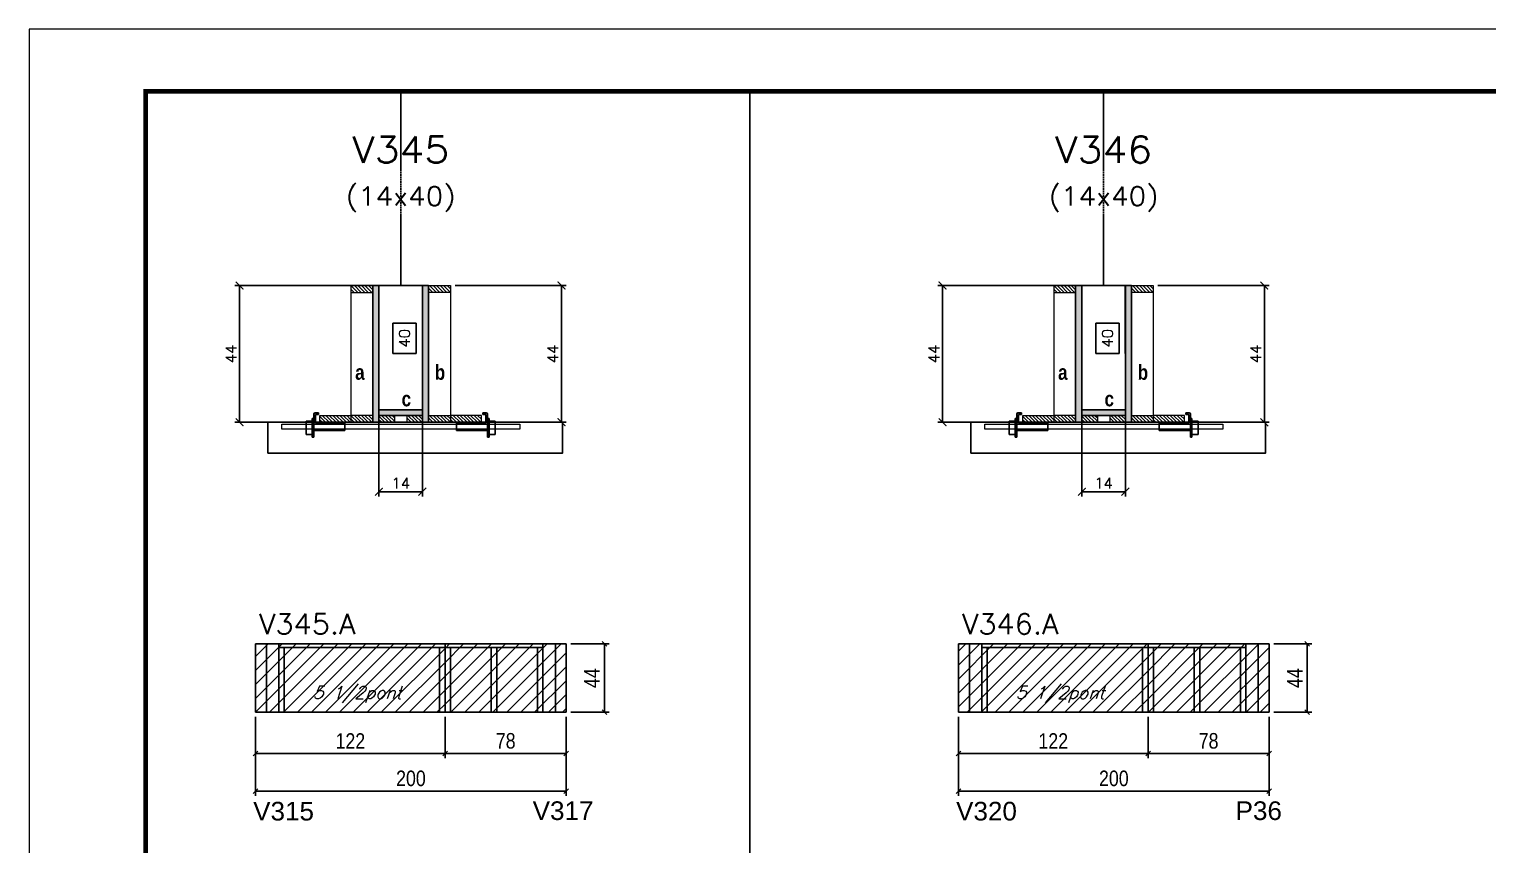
# Model space of a CAD drawing. Extents: x 137137 to 143418, y 10464 to 34486.
# Drawn here: x 138722 to 139661, y 21326 to 21851 of the extents above; entities that cross this region are included whole.
import ezdxf
from ezdxf.enums import TextEntityAlignment as Align

# ---------------------------------------------------------------- set-up
doc = ezdxf.new("R2010")
doc.units = 0
doc.linetypes.add('DASHED', pattern=[0.75, 0.5, -0.25])
doc.linetypes.add('HIDDEN', pattern=[0.375, 0.25, -0.125])
for name, color, linetype in [('5', 5, 'Continuous'), ('barrote', 251, 'Continuous'), ('COTA', 241, 'Continuous'), ('Cota Seção (2x)', 4, 'Continuous'), ('detalhes', 4, 'Continuous'), ('Painéis', 200, 'Continuous'), ('presilha', 1, 'Continuous'), ('SARR_2.2x7', 40, 'Continuous'), ('SARR_3.5x7', 81, 'Continuous'), ('texto', 7, 'Continuous'), ('Texto de Titulo', 7, 'Continuous'), ('Texto Qtd Sarr', 242, 'Continuous')]:
    doc.layers.add(name, color=color, linetype=linetype)
for name, color, linetype, lineweight in [('CONCRETO', 251, 'Continuous', 25), ('Folhas', 255, 'Continuous', 9), ('Hachura', 251, 'Continuous', 9), ('Madeira', 126, 'Continuous', 18), ('SARRAFO DE PRESSAO', 251, 'DASHED', 9), ('SCO-___-LAJ', 2, 'Continuous', 0), ('Texto Seção', 7, 'Continuous', 15)]:
    doc.layers.add(name, color=color, linetype=linetype, lineweight=lineweight)
doc.styles.add('COTA TECNICA', font='techl___.ttf', dxfattribs={"height": 10})
doc.styles.add('REGUA-120', font='ROMANS.shx', dxfattribs={"height": 15})
doc.styles.add('Romans', font='romans.shx')
doc.styles.get("Standard").update_dxf_attribs({"font": 'arial.ttf'})
doc.styles.add('TECNICA', font='techb___.ttf', dxfattribs={"height": 10})
doc.dimstyles.new('Cota Seção (2x)', dxfattribs={"dimtxt": 7, "dimasz": 5, "dimexe": 3, "dimexo": 3, "dimgap": 2, "dimtad": 3, "dimdec": 1, "dimlfac": 0.5, "dimzin": 12, "dimdsep": 46, "dimtxsty": 'Romans', "dimblk": 'ARCHTICK', "dimcen": 0, "dimclrd": 4, "dimclre": 4, "dimclrt": 1, "dimadec": 1, "dimazin": 3, "dimtfac": 1, "dimtdec": 1, "dimtmove": 0, "dimatfit": 3, "dimldrblk": 'OBLIQUE', "dimfxl": 1, "dimtolj": 1, "dimtzin": 12, "dimarcsym": 0})
doc.dimstyles.new('Cota Seção interna', dxfattribs={"dimtxt": 7, "dimasz": 6, "dimexe": 0.18, "dimexo": 2, "dimgap": -4, "dimtad": 3, "dimdec": 1, "dimlfac": 0.5, "dimzin": 12, "dimdsep": 46, "dimtxsty": 'Romans', "dimblk": 'ARCHTICK', "dimcen": 0.09, "dimse1": 1, "dimse2": 1, "dimsd1": 1, "dimsd2": 1, "dimclrd": 180, "dimclre": 5, "dimclrt": 1, "dimadec": 0, "dimazin": 3, "dimtfac": 1, "dimtdec": 1, "dimtofl": 0, "dimtmove": 0, "dimatfit": 3, "dimldrblk": 'ARCHTICK', "dimfxl": 1, "dimtolj": 1, "dimtzin": 0, "dimarcsym": 0})
doc.dimstyles.new('PAINEL', dxfattribs={"dimtxt": 10, "dimasz": 3, "dimexe": 3, "dimexo": 3, "dimgap": 3, "dimtad": 1, "dimdec": 1, "dimzin": 12, "dimdsep": 46, "dimtxsty": 'COTA TECNICA', "dimblk1": 'OBLIQUE', "dimblk2": 'OBLIQUE', "dimsah": 1, "dimcen": 0.9, "dimclrd": 4, "dimclre": 4, "dimclrt": 240, "dimadec": 1, "dimazin": 3, "dimtfac": 1, "dimtdec": 1, "dimtmove": 0, "dimatfit": 3, "dimfxl": 1, "dimtolj": 1, "dimtzin": 12, "dimarcsym": 0})
pattern_1 = [(315, (161894.0512, 13368.8062), (1.12253202, 1.12253202), [])]
pattern_2 = [(315, (161904.0512, 13368.8062), (1.12253202, 1.12253202), [])]
pattern_3 = [(315, (162346.5338, 13368.8062), (1.12253202, 1.12253202), [])]
pattern_4 = [(315, (162356.5338, 13368.8062), (1.12253202, 1.12253202), [])]
pattern_5 = [(45, (1571.5, -6891.4506), (-4.49012806, 4.49012806), [])]

# ---------------------------------------------------------------- blocks, each defined once
blk = doc.blocks.new('9999999999')
at = {"layer": 'Folhas'}
blk.add_lwpolyline([(98138.98, 34190.21), (99623.98, 34190.21), (99623.98, 35240.21), (98138.98, 35240.21)], close=True, dxfattribs=at)
at = {"layer": 'Folhas', "color": 30, "const_width": 3}
blk.add_lwpolyline([(98213.98, 34230.21), (99583.98, 34230.21), (99583.98, 35200.21), (98213.98, 35200.21)], close=True, dxfattribs=at)
blk = doc.blocks.new('_Oblique')
at = {"color": 0, "linetype": 'ByBlock', "lineweight": -2}
blk.add_line((-0.5, -0.5), (0.5, 0.5), dxfattribs=at)
blk = doc.blocks.new('*D1341')
at = {"layer": 'COTA', "color": 4, "linetype": 'ByBlock', "lineweight": -2, "transparency": 16777216}
for p, q in [((138868.03, 21408.75), (138868.03, 21358.05)), ((139068.03, 21408.75), (139068.03, 21358.05)), ((138868.03, 21361.05), (139068.03, 21361.05))]:
    blk.add_line(p, q, dxfattribs=at)
at = {"layer": 'Defpoints', "color": 0, "linetype": 'ByBlock', "transparency": 16777216}
for p in [(138868.03, 21411.75), (139068.03, 21411.75), (139068.03, 21361.05)]:
    blk.add_point(p, dxfattribs=at)
at = {"layer": 'COTA', "color": 4, "linetype": 'ByBlock', "lineweight": -2, "transparency": 16777216, "xscale": 3, "yscale": 3, "zscale": 3, "rotation": 180}
blk.add_blockref('_Oblique', (138868.03, 21361.05), dxfattribs=at)
at = {"layer": 'COTA', "color": 4, "linetype": 'ByBlock', "lineweight": -2, "transparency": 16777216, "xscale": 3, "yscale": 3, "zscale": 3}
blk.add_blockref('_Oblique', (139068.03, 21361.05), dxfattribs=at)
at = {"layer": 'COTA', "color": 240, "linetype": 'ByBlock', "transparency": 16777216, "insert": (138968.03, 21369.16), "char_height": 10, "attachment_point": 5, "style": 'COTA TECNICA'}
blk.add_mtext('\\A1;200', dxfattribs=at)
blk = doc.blocks.new('_ArchTick')
at = {"color": 0, "linetype": 'ByBlock', "const_width": 0.15}
blk.add_lwpolyline([(-0.5, -0.5), (0.5, 0.5)], dxfattribs=at)
blk = doc.blocks.new('*D1342')
at = {"layer": 'COTA', "color": 4, "lineweight": -2, "transparency": 16777216}
for p, q in [((138944.43, 21686.45), (138854.78, 21686.45)), ((138857.78, 21598.45), (138857.78, 21686.45)), ((138906.43, 21598.45), (138854.78, 21598.45))]:
    blk.add_line(p, q, dxfattribs=at)
at = {"layer": 'Defpoints', "color": 0, "transparency": 16777216}
for p in [(138857.78, 21686.45), (138947.43, 21686.45), (138909.43, 21598.45)]:
    blk.add_point(p, dxfattribs=at)
at = {"layer": 'COTA', "color": 4, "lineweight": -2, "transparency": 16777216, "xscale": 5, "yscale": 5, "zscale": 5}
for p, rotation in [((138857.78, 21686.45), 90), ((138857.78, 21598.45), 270)]:
    blk.add_blockref('_ArchTick', p, dxfattribs=dict(at, rotation=rotation))
at = {"layer": 'COTA', "color": 1, "transparency": 16777216, "insert": (138852.28, 21642.45), "char_height": 7, "attachment_point": 5, "rotation": 90, "style": 'Romans'}
blk.add_mtext('\\A1;44', dxfattribs=at)
blk = doc.blocks.new('*D1343')
at = {"layer": 'COTA', "color": 4, "lineweight": -2, "transparency": 16777216}
for p, q in [((138996.42, 21686.45), (139067.91, 21686.45)), ((139064.91, 21598.45), (139064.91, 21686.45)), ((139016.43, 21598.45), (139067.91, 21598.45))]:
    blk.add_line(p, q, dxfattribs=at)
at = {"layer": 'Defpoints', "color": 0, "transparency": 16777216}
for p in [(138993.42, 21686.45), (139064.91, 21686.45), (139013.43, 21598.45)]:
    blk.add_point(p, dxfattribs=at)
at = {"layer": 'COTA', "color": 4, "lineweight": -2, "transparency": 16777216, "xscale": 5, "yscale": 5, "zscale": 5}
for p, rotation in [((139064.91, 21686.45), 90), ((139064.91, 21598.45), 270)]:
    blk.add_blockref('_ArchTick', p, dxfattribs=dict(at, rotation=rotation))
at = {"layer": 'COTA', "color": 1, "transparency": 16777216, "insert": (139059.41, 21642.45), "char_height": 7, "attachment_point": 5, "rotation": 90, "style": 'Romans'}
blk.add_mtext('\\A1;44', dxfattribs=at)
blk = doc.blocks.new('*D1344')
at = {"layer": 'Cota Seção (2x)', "color": 180, "lineweight": -2, "transparency": 16777216}
for p, q in [((138971.43, 21662.12), (138956.43, 21662.12)), ((138956.43, 21662.12), (138956.43, 21642.78)), ((138971.43, 21642.78), (138971.43, 21662.12)), ((138956.43, 21642.78), (138971.43, 21642.78))]:
    blk.add_line(p, q, dxfattribs=at)
at = {"layer": 'Defpoints', "color": 0, "transparency": 16777216}
for p in [(138975.42, 21686.45), (138975.43, 21686.45), (138975.43, 21606.45)]:
    blk.add_point(p, dxfattribs=at)
at = {"layer": 'Cota Seção (2x)', "color": 1, "transparency": 16777216, "insert": (138963.93, 21652.45), "char_height": 7, "attachment_point": 5, "rotation": 90, "style": 'Romans'}
blk.add_mtext('\\A1;40', dxfattribs=at)
blk = doc.blocks.new('titulo1')
at = {"layer": 'Defpoints', "color": 252, "linetype": 'HIDDEN', "ltscale": 2}
blk.add_line((0, 0), (0, 125), dxfattribs=at)
at = {"layer": 'Defpoints', "style": 'Romans', "oblique": 15}
blk.add_attdef('FOLHA', text='', height=10, dxfattribs=at).set_placement((0, 15.58), align=Align.MIDDLE_CENTER)
at = {"layer": 'Texto Qtd Sarr', "color": 3, "style": 'Romans', "oblique": 15}
for tag, height, p in [('TITULO', 17, (0, 71.45)), ('SEÇÃO', 12, (0, 41.55))]:
    blk.add_attdef(tag, text='', height=height, dxfattribs=at).set_placement(p, align=Align.MIDDLE_CENTER)
blk = doc.blocks.new('PRESILHA METÁLICA 1')
at = {"layer": 'presilha'}
for p, q in [((6, 15.5), (7.5, 15.5)), ((6, -2.5), (6, 15.5)), ((7.5, 10.6), (7.5, 19.9)), ((7.5, 15.5), (7.5, -2.5)), ((12, 21), (8.6, 21)), ((9, 11.6), (9, 18.9)), ((12, 19.5), (9.6, 19.5)), ((12, 21), (12, 19.5)), ((0, 13), (6, 13)), ((0, 13), (0, 0)), ((6, 0), (0, 0)), ((6, 13), (6, 0)), ((37.5, 4.1), (7.5, 4.1)), ((37.5, 11), (9.6, 11)), ((37.5, 11), (37.5, 4.1)), ((7.5, -2.5), (6, -2.5))]:
    blk.add_line(p, q, dxfattribs=at)
for centre, radius, start, end in [((8.6, 19.9), 1.14, 90, 180), ((9.6, 18.9), 0.57, 90, 180), ((9.6, 11.6), 0.57, 180, 270)]:
    blk.add_arc(centre, radius, start, end, dxfattribs=at)
blk = doc.blocks.new('*D1345')
at = {"layer": 'COTA', "color": 4, "lineweight": -2, "transparency": 16777216}
for p, q in [((138947.43, 21599.85), (138947.43, 21550.72)), ((138975.43, 21599.85), (138975.43, 21550.72)), ((138947.43, 21553.72), (138975.43, 21553.72))]:
    blk.add_line(p, q, dxfattribs=at)
at = {"layer": 'Defpoints', "color": 0, "transparency": 16777216}
for p in [(138947.43, 21602.85), (138975.43, 21602.85), (138975.43, 21553.72)]:
    blk.add_point(p, dxfattribs=at)
at = {"layer": 'COTA', "color": 4, "lineweight": -2, "transparency": 16777216, "xscale": 5, "yscale": 5, "zscale": 5, "rotation": 180}
blk.add_blockref('_ArchTick', (138947.43, 21553.72), dxfattribs=at)
at = {"layer": 'COTA', "color": 4, "lineweight": -2, "transparency": 16777216, "xscale": 5, "yscale": 5, "zscale": 5}
blk.add_blockref('_ArchTick', (138975.43, 21553.72), dxfattribs=at)
at = {"layer": 'COTA', "color": 1, "transparency": 16777216, "insert": (138961.43, 21559.22), "char_height": 7, "attachment_point": 5, "style": 'Romans'}
blk.add_mtext('\\A1;14', dxfattribs=at)
blk = doc.blocks.new('*D1317')
at = {"layer": 'COTA', "color": 4, "linetype": 'ByBlock', "lineweight": -2, "transparency": 16777216}
for p, q in [((139071.03, 21455.75), (139095.56, 21455.75)), ((139092.56, 21455.75), (139092.56, 21411.75)), ((139071.03, 21411.75), (139095.56, 21411.75))]:
    blk.add_line(p, q, dxfattribs=at)
at = {"layer": 'Defpoints', "color": 0, "linetype": 'ByBlock', "transparency": 16777216}
for p in [(139068.03, 21455.75), (139068.03, 21411.75), (139092.56, 21411.75)]:
    blk.add_point(p, dxfattribs=at)
at = {"layer": 'COTA', "color": 4, "linetype": 'ByBlock', "lineweight": -2, "transparency": 16777216, "xscale": 3, "yscale": 3, "zscale": 3}
for p, rotation in [((139092.56, 21455.75), 90), ((139092.56, 21411.75), 270)]:
    blk.add_blockref('_Oblique', p, dxfattribs=dict(at, rotation=rotation))
at = {"layer": 'COTA', "color": 240, "linetype": 'ByBlock', "transparency": 16777216, "insert": (139084.49, 21433.75), "char_height": 10, "attachment_point": 5, "rotation": 90, "style": 'COTA TECNICA'}
blk.add_mtext('\\A1;44', dxfattribs=at)
blk = doc.blocks.new('*D1324')
at = {"layer": 'COTA', "color": 4, "linetype": 'ByBlock', "lineweight": -2, "transparency": 16777216}
for p, q in [((139320.51, 21408.75), (139320.51, 21358.05)), ((139520.51, 21408.75), (139520.51, 21358.05)), ((139320.51, 21361.05), (139520.51, 21361.05))]:
    blk.add_line(p, q, dxfattribs=at)
at = {"layer": 'Defpoints', "color": 0, "linetype": 'ByBlock', "transparency": 16777216}
for p in [(139320.51, 21411.75), (139520.51, 21411.75), (139520.51, 21361.05)]:
    blk.add_point(p, dxfattribs=at)
at = {"layer": 'COTA', "color": 4, "linetype": 'ByBlock', "lineweight": -2, "transparency": 16777216, "xscale": 3, "yscale": 3, "zscale": 3, "rotation": 180}
blk.add_blockref('_Oblique', (139320.51, 21361.05), dxfattribs=at)
at = {"layer": 'COTA', "color": 4, "linetype": 'ByBlock', "lineweight": -2, "transparency": 16777216, "xscale": 3, "yscale": 3, "zscale": 3}
blk.add_blockref('_Oblique', (139520.51, 21361.05), dxfattribs=at)
at = {"layer": 'COTA', "color": 240, "linetype": 'ByBlock', "transparency": 16777216, "insert": (139420.51, 21369.16), "char_height": 10, "attachment_point": 5, "style": 'COTA TECNICA'}
blk.add_mtext('\\A1;200', dxfattribs=at)
blk = doc.blocks.new('*D1325')
at = {"layer": 'COTA', "color": 4, "lineweight": -2, "transparency": 16777216}
for p, q in [((139396.91, 21686.45), (139307.26, 21686.45)), ((139310.26, 21598.45), (139310.26, 21686.45)), ((139358.91, 21598.45), (139307.26, 21598.45))]:
    blk.add_line(p, q, dxfattribs=at)
at = {"layer": 'Defpoints', "color": 0, "transparency": 16777216}
for p in [(139310.26, 21686.45), (139399.91, 21686.45), (139361.91, 21598.45)]:
    blk.add_point(p, dxfattribs=at)
at = {"layer": 'COTA', "color": 4, "lineweight": -2, "transparency": 16777216, "xscale": 5, "yscale": 5, "zscale": 5}
for p, rotation in [((139310.26, 21686.45), 90), ((139310.26, 21598.45), 270)]:
    blk.add_blockref('_ArchTick', p, dxfattribs=dict(at, rotation=rotation))
at = {"layer": 'COTA', "color": 1, "transparency": 16777216, "insert": (139304.76, 21642.45), "char_height": 7, "attachment_point": 5, "rotation": 90, "style": 'Romans'}
blk.add_mtext('\\A1;44', dxfattribs=at)
blk = doc.blocks.new('*D1326')
at = {"layer": 'COTA', "color": 4, "lineweight": -2, "transparency": 16777216}
for p, q in [((139448.9, 21686.45), (139520.39, 21686.45)), ((139517.39, 21598.45), (139517.39, 21686.45)), ((139468.91, 21598.45), (139520.39, 21598.45))]:
    blk.add_line(p, q, dxfattribs=at)
at = {"layer": 'Defpoints', "color": 0, "transparency": 16777216}
for p in [(139445.9, 21686.45), (139517.39, 21686.45), (139465.91, 21598.45)]:
    blk.add_point(p, dxfattribs=at)
at = {"layer": 'COTA', "color": 4, "lineweight": -2, "transparency": 16777216, "xscale": 5, "yscale": 5, "zscale": 5}
for p, rotation in [((139517.39, 21686.45), 90), ((139517.39, 21598.45), 270)]:
    blk.add_blockref('_ArchTick', p, dxfattribs=dict(at, rotation=rotation))
at = {"layer": 'COTA', "color": 1, "transparency": 16777216, "insert": (139511.89, 21642.45), "char_height": 7, "attachment_point": 5, "rotation": 90, "style": 'Romans'}
blk.add_mtext('\\A1;44', dxfattribs=at)
blk = doc.blocks.new('*D1327')
at = {"layer": 'Cota Seção (2x)', "color": 180, "lineweight": -2, "transparency": 16777216}
for p, q in [((139423.91, 21662.12), (139408.91, 21662.12)), ((139408.91, 21662.12), (139408.91, 21642.78)), ((139423.91, 21642.78), (139423.91, 21662.12)), ((139408.91, 21642.78), (139423.91, 21642.78))]:
    blk.add_line(p, q, dxfattribs=at)
at = {"layer": 'Defpoints', "color": 0, "transparency": 16777216}
for p in [(139427.9, 21686.45), (139427.91, 21686.45), (139427.91, 21606.45)]:
    blk.add_point(p, dxfattribs=at)
at = {"layer": 'Cota Seção (2x)', "color": 1, "transparency": 16777216, "insert": (139416.41, 21652.45), "char_height": 7, "attachment_point": 5, "rotation": 90, "style": 'Romans'}
blk.add_mtext('\\A1;40', dxfattribs=at)
blk = doc.blocks.new('*D1328')
at = {"layer": 'COTA', "color": 4, "lineweight": -2, "transparency": 16777216}
for p, q in [((139399.91, 21599.85), (139399.91, 21550.72)), ((139427.91, 21599.85), (139427.91, 21550.72)), ((139399.91, 21553.72), (139427.91, 21553.72))]:
    blk.add_line(p, q, dxfattribs=at)
at = {"layer": 'Defpoints', "color": 0, "transparency": 16777216}
for p in [(139399.91, 21602.85), (139427.91, 21602.85), (139427.91, 21553.72)]:
    blk.add_point(p, dxfattribs=at)
at = {"layer": 'COTA', "color": 4, "lineweight": -2, "transparency": 16777216, "xscale": 5, "yscale": 5, "zscale": 5, "rotation": 180}
blk.add_blockref('_ArchTick', (139399.91, 21553.72), dxfattribs=at)
at = {"layer": 'COTA', "color": 4, "lineweight": -2, "transparency": 16777216, "xscale": 5, "yscale": 5, "zscale": 5}
blk.add_blockref('_ArchTick', (139427.91, 21553.72), dxfattribs=at)
at = {"layer": 'COTA', "color": 1, "transparency": 16777216, "insert": (139413.91, 21559.22), "char_height": 7, "attachment_point": 5, "style": 'Romans'}
blk.add_mtext('\\A1;14', dxfattribs=at)
blk = doc.blocks.new('*D1329')
at = {"layer": 'COTA', "color": 4, "linetype": 'ByBlock', "lineweight": -2, "transparency": 16777216}
for p, q in [((139523.51, 21455.75), (139548.04, 21455.75)), ((139545.04, 21455.75), (139545.04, 21411.75)), ((139523.51, 21411.75), (139548.04, 21411.75))]:
    blk.add_line(p, q, dxfattribs=at)
at = {"layer": 'Defpoints', "color": 0, "linetype": 'ByBlock', "transparency": 16777216}
for p in [(139520.51, 21455.75), (139520.51, 21411.75), (139545.04, 21411.75)]:
    blk.add_point(p, dxfattribs=at)
at = {"layer": 'COTA', "color": 4, "linetype": 'ByBlock', "lineweight": -2, "transparency": 16777216, "xscale": 3, "yscale": 3, "zscale": 3}
for p, rotation in [((139545.04, 21455.75), 90), ((139545.04, 21411.75), 270)]:
    blk.add_blockref('_Oblique', p, dxfattribs=dict(at, rotation=rotation))
at = {"layer": 'COTA', "color": 240, "linetype": 'ByBlock', "transparency": 16777216, "insert": (139536.97, 21433.75), "char_height": 10, "attachment_point": 5, "rotation": 90, "style": 'COTA TECNICA'}
blk.add_mtext('\\A1;44', dxfattribs=at)
blk = doc.blocks.new('*D1339')
at = {"layer": 'COTA', "color": 4, "linetype": 'ByBlock', "lineweight": -2, "transparency": 16777216}
for p, q in [((138868.03, 21408.75), (138868.03, 21382.23)), ((138990.03, 21408.75), (138990.03, 21382.23)), ((138868.03, 21385.23), (138990.03, 21385.23))]:
    blk.add_line(p, q, dxfattribs=at)
at = {"layer": 'Defpoints', "color": 0, "linetype": 'ByBlock', "transparency": 16777216}
for p in [(138868.03, 21411.75), (138990.03, 21411.75), (138990.03, 21385.23)]:
    blk.add_point(p, dxfattribs=at)
at = {"layer": 'COTA', "color": 4, "linetype": 'ByBlock', "lineweight": -2, "transparency": 16777216, "xscale": 3, "yscale": 3, "zscale": 3, "rotation": 180}
blk.add_blockref('_Oblique', (138868.03, 21385.23), dxfattribs=at)
at = {"layer": 'COTA', "color": 4, "linetype": 'ByBlock', "lineweight": -2, "transparency": 16777216, "xscale": 3, "yscale": 3, "zscale": 3}
blk.add_blockref('_Oblique', (138990.03, 21385.23), dxfattribs=at)
at = {"layer": 'COTA', "color": 240, "linetype": 'ByBlock', "transparency": 16777216, "insert": (138929.03, 21393.28), "char_height": 10, "attachment_point": 5, "style": 'COTA TECNICA'}
blk.add_mtext('\\A1;122', dxfattribs=at)
blk = doc.blocks.new('*D1340')
at = {"layer": 'COTA', "color": 4, "linetype": 'ByBlock', "lineweight": -2, "transparency": 16777216}
for p, q in [((138990.03, 21408.75), (138990.03, 21382.23)), ((139068.03, 21408.75), (139068.03, 21382.23)), ((138990.03, 21385.23), (139068.03, 21385.23))]:
    blk.add_line(p, q, dxfattribs=at)
at = {"layer": 'Defpoints', "color": 0, "linetype": 'ByBlock', "transparency": 16777216}
for p in [(138990.03, 21411.75), (139068.03, 21411.75), (139068.03, 21385.23)]:
    blk.add_point(p, dxfattribs=at)
at = {"layer": 'COTA', "color": 4, "linetype": 'ByBlock', "lineweight": -2, "transparency": 16777216, "xscale": 3, "yscale": 3, "zscale": 3, "rotation": 180}
blk.add_blockref('_Oblique', (138990.03, 21385.23), dxfattribs=at)
at = {"layer": 'COTA', "color": 4, "linetype": 'ByBlock', "lineweight": -2, "transparency": 16777216, "xscale": 3, "yscale": 3, "zscale": 3}
blk.add_blockref('_Oblique', (139068.03, 21385.23), dxfattribs=at)
at = {"layer": 'COTA', "color": 240, "linetype": 'ByBlock', "transparency": 16777216, "insert": (139029.03, 21393.32), "char_height": 10, "attachment_point": 5, "style": 'COTA TECNICA'}
blk.add_mtext('\\A1;78', dxfattribs=at)
blk = doc.blocks.new('*D1299')
at = {"layer": 'COTA', "color": 4, "linetype": 'ByBlock', "lineweight": -2, "transparency": 16777216}
for p, q in [((139320.51, 21408.75), (139320.51, 21382.23)), ((139442.51, 21408.75), (139442.51, 21382.23)), ((139320.51, 21385.23), (139442.51, 21385.23))]:
    blk.add_line(p, q, dxfattribs=at)
at = {"layer": 'Defpoints', "color": 0, "linetype": 'ByBlock', "transparency": 16777216}
for p in [(139320.51, 21411.75), (139442.51, 21411.75), (139442.51, 21385.23)]:
    blk.add_point(p, dxfattribs=at)
at = {"layer": 'COTA', "color": 4, "linetype": 'ByBlock', "lineweight": -2, "transparency": 16777216, "xscale": 3, "yscale": 3, "zscale": 3, "rotation": 180}
blk.add_blockref('_Oblique', (139320.51, 21385.23), dxfattribs=at)
at = {"layer": 'COTA', "color": 4, "linetype": 'ByBlock', "lineweight": -2, "transparency": 16777216, "xscale": 3, "yscale": 3, "zscale": 3}
blk.add_blockref('_Oblique', (139442.51, 21385.23), dxfattribs=at)
at = {"layer": 'COTA', "color": 240, "linetype": 'ByBlock', "transparency": 16777216, "insert": (139381.51, 21393.28), "char_height": 10, "attachment_point": 5, "style": 'COTA TECNICA'}
blk.add_mtext('\\A1;122', dxfattribs=at)
blk = doc.blocks.new('*D1300')
at = {"layer": 'COTA', "color": 4, "linetype": 'ByBlock', "lineweight": -2, "transparency": 16777216}
for p, q in [((139442.51, 21408.75), (139442.51, 21382.23)), ((139520.51, 21408.75), (139520.51, 21382.23)), ((139442.51, 21385.23), (139520.51, 21385.23))]:
    blk.add_line(p, q, dxfattribs=at)
at = {"layer": 'Defpoints', "color": 0, "linetype": 'ByBlock', "transparency": 16777216}
for p in [(139442.51, 21411.75), (139520.51, 21411.75), (139520.51, 21385.23)]:
    blk.add_point(p, dxfattribs=at)
at = {"layer": 'COTA', "color": 4, "linetype": 'ByBlock', "lineweight": -2, "transparency": 16777216, "xscale": 3, "yscale": 3, "zscale": 3, "rotation": 180}
blk.add_blockref('_Oblique', (139442.51, 21385.23), dxfattribs=at)
at = {"layer": 'COTA', "color": 4, "linetype": 'ByBlock', "lineweight": -2, "transparency": 16777216, "xscale": 3, "yscale": 3, "zscale": 3}
blk.add_blockref('_Oblique', (139520.51, 21385.23), dxfattribs=at)
at = {"layer": 'COTA', "color": 240, "linetype": 'ByBlock', "transparency": 16777216, "insert": (139481.51, 21393.32), "char_height": 10, "attachment_point": 5, "style": 'COTA TECNICA'}
blk.add_mtext('\\A1;78', dxfattribs=at)

msp = doc.modelspace()

# ---------------------------------------------------------------- hatches: boundary and pattern name
at = {"layer": 'Hachura'}
h = msp.add_hatch(dxfattribs=at)
h.set_pattern_fill('ANSI31', color=256, scale=0.5, angle=270, style=0)
h.set_pattern_definition([(315, (161904.0512, 13378.8062), (1.12253202, 1.12253202), [])])
h.paths.add_polyline_path([(138943.43, 21682.05), (138943.43, 21686.45), (138929.43, 21686.45), (138929.43, 21682.05)])
h = msp.add_hatch(color=256, dxfattribs=at)
h.dxf.hatch_style = 1
h.paths.add_polyline_path([(138943.43, 21686.45), (138947.43, 21686.45), (138947.43, 21598.45), (138943.43, 21598.45)])
h = msp.add_hatch(color=256, dxfattribs=at)
h.dxf.hatch_style = 1
h.paths.add_polyline_path([(138979.42, 21686.45), (138975.42, 21686.45), (138975.43, 21598.45), (138979.43, 21598.45)])
h = msp.add_hatch(dxfattribs=at)
h.set_pattern_fill('ANSI31', color=256, scale=0.5, angle=270, style=0)
h.set_pattern_definition([(315, (161894.0608, 13378.8062), (1.12253202, 1.12253202), [])])
h.paths.add_polyline_path([(138979.42, 21682.05), (138979.42, 21686.45), (138993.42, 21686.45), (138993.42, 21682.05)])
h = msp.add_hatch(dxfattribs=at)
h.set_pattern_fill('ANSI31', color=256, scale=0.5, angle=270, style=0)
h.set_pattern_definition([(315, (162356.5338, 13378.8062), (1.12253202, 1.12253202), [])])
h.paths.add_polyline_path([(139395.91, 21682.05), (139395.91, 21686.45), (139381.91, 21686.45), (139381.91, 21682.05)])
h = msp.add_hatch(color=256, dxfattribs=at)
h.dxf.hatch_style = 1
h.paths.add_polyline_path([(139395.91, 21686.45), (139399.91, 21686.45), (139399.91, 21598.45), (139395.91, 21598.45)])
h = msp.add_hatch(color=256, dxfattribs=at)
h.dxf.hatch_style = 1
h.paths.add_polyline_path([(139431.9, 21686.45), (139427.9, 21686.45), (139427.91, 21598.45), (139431.91, 21598.45)])
h = msp.add_hatch(dxfattribs=at)
h.set_pattern_fill('ANSI31', color=256, scale=0.5, angle=270, style=0)
h.set_pattern_definition([(315, (162346.5435, 13378.8062), (1.12253202, 1.12253202), [])])
h.paths.add_polyline_path([(139431.9, 21682.05), (139431.9, 21686.45), (139445.9, 21686.45), (139445.9, 21682.05)])
h = msp.add_hatch(color=256, dxfattribs=at)
h.dxf.hatch_style = 1
h.paths.add_polyline_path([(138947.43, 21602.85), (138947.43, 21606.45), (138975.43, 21606.45), (138975.43, 21602.85)])
h = msp.add_hatch(color=256, dxfattribs=at)
h.dxf.hatch_style = 1
h.paths.add_polyline_path([(139399.91, 21602.85), (139399.91, 21606.45), (139427.91, 21606.45), (139427.91, 21602.85)])
h = msp.add_hatch(dxfattribs=at)
h.set_pattern_fill('ANSI31', color=256, scale=0.5, angle=270, style=0)
h.set_pattern_definition(pattern_2)
h.paths.add_polyline_path([(138909.43, 21598.45), (138909.43, 21602.85), (138929.43, 21602.85), (138929.43, 21598.45)])
h = msp.add_hatch(dxfattribs=at)
h.set_pattern_fill('ANSI31', color=256, scale=0.5, angle=270, style=0)
h.set_pattern_definition([(315, (161904.0512, 13295.2062), (1.12253202, 1.12253202), [])])
h.paths.add_polyline_path([(138943.43, 21598.45), (138943.43, 21602.85), (138929.43, 21602.85), (138929.43, 21598.45)])
h = msp.add_hatch(dxfattribs=at)
h.set_pattern_fill('ANSI31', color=256, scale=0.5, angle=270, style=0)
h.set_pattern_definition(pattern_2)
h.paths.add_polyline_path([(138947.43, 21598.45), (138947.43, 21602.85), (138957.43, 21602.85), (138957.43, 21598.45)])
h = msp.add_hatch(dxfattribs=at)
h.set_pattern_fill('ANSI31', color=256, scale=0.5, angle=270, style=0)
h.set_pattern_definition(pattern_1)
h.paths.add_polyline_path([(138975.43, 21598.45), (138975.43, 21602.85), (138965.43, 21602.85), (138965.43, 21598.45)])
h = msp.add_hatch(dxfattribs=at)
h.set_pattern_fill('ANSI31', color=256, scale=0.5, angle=270, style=0)
h.set_pattern_definition([(315, (161894.0512, 13295.2062), (1.12253202, 1.12253202), [])])
h.paths.add_polyline_path([(138979.43, 21598.45), (138979.43, 21602.85), (138993.43, 21602.85), (138993.43, 21598.45)])
h = msp.add_hatch(dxfattribs=at)
h.set_pattern_fill('ANSI31', color=256, scale=0.5, angle=270, style=0)
h.set_pattern_definition(pattern_1)
h.paths.add_polyline_path([(139013.43, 21598.45), (139013.43, 21602.85), (138993.43, 21602.85), (138993.43, 21598.45)])
h = msp.add_hatch(dxfattribs=at)
h.set_pattern_fill('ANSI31', color=256, scale=0.5, angle=270, style=0)
h.set_pattern_definition(pattern_4)
h.paths.add_polyline_path([(139361.91, 21598.45), (139361.91, 21602.85), (139381.91, 21602.85), (139381.91, 21598.45)])
h = msp.add_hatch(dxfattribs=at)
h.set_pattern_fill('ANSI31', color=256, scale=0.5, angle=270, style=0)
h.set_pattern_definition([(315, (162356.5338, 13295.2062), (1.12253202, 1.12253202), [])])
h.paths.add_polyline_path([(139395.91, 21598.45), (139395.91, 21602.85), (139381.91, 21602.85), (139381.91, 21598.45)])
h = msp.add_hatch(dxfattribs=at)
h.set_pattern_fill('ANSI31', color=256, scale=0.5, angle=270, style=0)
h.set_pattern_definition(pattern_4)
h.paths.add_polyline_path([(139399.91, 21598.45), (139399.91, 21602.85), (139409.91, 21602.85), (139409.91, 21598.45)])
h = msp.add_hatch(dxfattribs=at)
h.set_pattern_fill('ANSI31', color=256, scale=0.5, angle=270, style=0)
h.set_pattern_definition(pattern_3)
h.paths.add_polyline_path([(139427.91, 21598.45), (139427.91, 21602.85), (139417.91, 21602.85), (139417.91, 21598.45)])
h = msp.add_hatch(dxfattribs=at)
h.set_pattern_fill('ANSI31', color=256, scale=0.5, angle=270, style=0)
h.set_pattern_definition([(315, (162346.5338, 13295.2062), (1.12253202, 1.12253202), [])])
h.paths.add_polyline_path([(139431.91, 21598.45), (139431.91, 21602.85), (139445.91, 21602.85), (139445.91, 21598.45)])
h = msp.add_hatch(dxfattribs=at)
h.set_pattern_fill('ANSI31', color=256, scale=0.5, angle=270, style=0)
h.set_pattern_definition(pattern_3)
h.paths.add_polyline_path([(139465.91, 21598.45), (139465.91, 21602.85), (139445.91, 21602.85), (139445.91, 21598.45)])
at = {"layer": 'Hachura', "linetype": 'ByBlock'}
h = msp.add_hatch(dxfattribs=at)
h.set_pattern_fill('ANSI31', color=256, scale=2)
h.set_pattern_definition(pattern_5)
h.paths.add_polyline_path([(138868.03, 21455.75), (138868.03, 21411.75), (138990.03, 21411.75), (138990.03, 21455.75)])
h = msp.add_hatch(dxfattribs=at)
h.set_pattern_fill('ANSI31', color=256, scale=2)
h.set_pattern_definition(pattern_5)
h.paths.add_polyline_path([(138990.03, 21455.75), (138990.03, 21411.75), (139068.03, 21411.75), (139068.03, 21455.75)])
h = msp.add_hatch(dxfattribs=at)
h.set_pattern_fill('ANSI31', color=256, scale=2)
h.set_pattern_definition(pattern_5)
h.paths.add_polyline_path([(139320.51, 21455.75), (139320.51, 21411.75), (139442.51, 21411.75), (139442.51, 21455.75)])
h = msp.add_hatch(dxfattribs=at)
h.set_pattern_fill('ANSI31', color=256, scale=2)
h.set_pattern_definition(pattern_5)
h.paths.add_polyline_path([(139442.51, 21455.75), (139442.51, 21411.75), (139520.51, 21411.75), (139520.51, 21455.75)])

# ---------------------------------------------------------------- linework, layer by layer
at = {"layer": 'barrote'}
for points in [[(138875.98, 21578.45), (139065.56, 21578.45), (139065.56, 21598.45), (138875.98, 21598.45)], [(139328.46, 21578.45), (139518.04, 21578.45), (139518.04, 21598.45), (139328.46, 21598.45)]]:
    msp.add_lwpolyline(points, close=True, dxfattribs=at)
at = {"layer": 'CONCRETO'}
for points in [[(138947.43, 21686.45), (138947.43, 21686.45), (138947.43, 21686.45), (138947.43, 21686.45), (138975.43, 21686.45), (138975.43, 21686.45), (138975.43, 21686.45), (138975.43, 21606.45), (138947.43, 21606.45), (138947.43, 21686.45)], [(139399.91, 21686.45), (139399.91, 21686.45), (139399.91, 21686.45), (139399.91, 21686.45), (139427.91, 21686.45), (139427.91, 21686.45), (139427.91, 21686.45), (139427.91, 21606.45), (139399.91, 21606.45), (139399.91, 21686.45)]]:
    msp.add_lwpolyline(points, close=True, dxfattribs=at)
at = {"layer": 'COTA', "linetype": 'ByBlock'}
msp.add_line((139186.16, 21811.45), (139186.16, 21040.69), dxfattribs=at)
at = {"layer": 'Madeira'}
for points in [[(138943.43, 21682.05), (138943.43, 21686.45), (138929.43, 21686.45), (138929.43, 21682.05)], [(138943.43, 21686.45), (138929.43, 21686.45), (138929.43, 21598.45), (138943.43, 21598.45)], [(138979.42, 21682.05), (138979.42, 21686.45), (138993.42, 21686.45), (138993.42, 21682.05)], [(138979.42, 21686.45), (138993.42, 21686.45), (138993.43, 21598.45), (138979.43, 21598.45)], [(139395.91, 21682.05), (139395.91, 21686.45), (139381.91, 21686.45), (139381.91, 21682.05)], [(139395.91, 21686.45), (139381.91, 21686.45), (139381.91, 21598.45), (139395.91, 21598.45)], [(139431.9, 21682.05), (139431.9, 21686.45), (139445.9, 21686.45), (139445.9, 21682.05)], [(139431.9, 21686.45), (139445.9, 21686.45), (139445.91, 21598.45), (139431.91, 21598.45)], [(138909.43, 21598.45), (138909.43, 21602.85), (138929.43, 21602.85), (138929.43, 21598.45)], [(138943.43, 21598.45), (138943.43, 21602.85), (138929.43, 21602.85), (138929.43, 21598.45)], [(138947.43, 21598.45), (138947.43, 21602.85), (138957.43, 21602.85), (138957.43, 21598.45)], [(138975.43, 21598.45), (138975.43, 21602.85), (138965.43, 21602.85), (138965.43, 21598.45)], [(138979.43, 21598.45), (138979.43, 21602.85), (138993.43, 21602.85), (138993.43, 21598.45)], [(139013.43, 21598.45), (139013.43, 21602.85), (138993.43, 21602.85), (138993.43, 21598.45)], [(139361.91, 21598.45), (139361.91, 21602.85), (139381.91, 21602.85), (139381.91, 21598.45)], [(139395.91, 21598.45), (139395.91, 21602.85), (139381.91, 21602.85), (139381.91, 21598.45)], [(139399.91, 21598.45), (139399.91, 21602.85), (139409.91, 21602.85), (139409.91, 21598.45)], [(139427.91, 21598.45), (139427.91, 21602.85), (139417.91, 21602.85), (139417.91, 21598.45)], [(139431.91, 21598.45), (139431.91, 21602.85), (139445.91, 21602.85), (139445.91, 21598.45)], [(139465.91, 21598.45), (139465.91, 21602.85), (139445.91, 21602.85), (139445.91, 21598.45)]]:
    msp.add_lwpolyline(points, close=True, dxfattribs=at)
at = {"layer": 'Painéis', "linetype": 'ByBlock'}
for p, q in [((138868.03, 21455.75), (138868.03, 21411.75)), ((139068.03, 21455.75), (138868.03, 21455.75)), ((138990.03, 21455.75), (138990.03, 21411.75)), ((139068.03, 21455.75), (139068.03, 21411.75)), ((139320.51, 21455.75), (139320.51, 21411.75)), ((139520.51, 21455.75), (139320.51, 21455.75)), ((139442.51, 21455.75), (139442.51, 21411.75)), ((139520.51, 21455.75), (139520.51, 21411.75)), ((138868.03, 21411.75), (139068.03, 21411.75)), ((139320.51, 21411.75), (139520.51, 21411.75))]:
    msp.add_line(p, q, dxfattribs=at)
at = {"layer": 'Painéis'}
for points in [[(138943.43, 21686.45), (138947.43, 21686.45), (138947.43, 21598.45), (138943.43, 21598.45)], [(138979.42, 21686.45), (138975.42, 21686.45), (138975.43, 21598.45), (138979.43, 21598.45)], [(139395.91, 21686.45), (139399.91, 21686.45), (139399.91, 21598.45), (139395.91, 21598.45)], [(139431.9, 21686.45), (139427.9, 21686.45), (139427.91, 21598.45), (139431.91, 21598.45)], [(138947.43, 21602.85), (138947.43, 21606.45), (138975.43, 21606.45), (138975.43, 21602.85)], [(139399.91, 21602.85), (139399.91, 21606.45), (139427.91, 21606.45), (139427.91, 21602.85)]]:
    msp.add_lwpolyline(points, close=True, dxfattribs=at)
at = {"layer": 'SARR_2.2x7', "linetype": 'Continuous'}
for p, q in [((138875.03, 21455.75), (138875.03, 21411.75)), ((139061.03, 21455.75), (139061.03, 21411.75)), ((139327.51, 21455.75), (139327.51, 21411.75)), ((139513.51, 21455.75), (139513.51, 21411.75)), ((138990.03, 21453.55), (138883.03, 21453.55)), ((139053.03, 21453.55), (138990.03, 21453.55)), ((139442.51, 21453.55), (139335.51, 21453.55)), ((139505.51, 21453.55), (139442.51, 21453.55))]:
    msp.add_line(p, q, dxfattribs=at)
at = {"layer": 'SARR_3.5x7'}
for p, q in [((138883.03, 21455.75), (138883.03, 21411.75)), ((139053.03, 21455.75), (139053.03, 21411.75)), ((139335.51, 21455.75), (139335.51, 21411.75)), ((139505.51, 21455.75), (139505.51, 21411.75)), ((138886.53, 21453.55), (138886.53, 21411.75)), ((138986.53, 21453.55), (138986.53, 21411.75)), ((138993.53, 21453.55), (138993.53, 21411.75)), ((139019.78, 21453.55), (139019.78, 21411.75)), ((139023.28, 21453.55), (139023.28, 21411.75)), ((139049.53, 21453.55), (139049.53, 21411.75)), ((139339.01, 21453.55), (139339.01, 21411.75)), ((139439.01, 21453.55), (139439.01, 21411.75)), ((139446.01, 21453.55), (139446.01, 21411.75)), ((139472.26, 21453.55), (139472.26, 21411.75)), ((139475.76, 21453.55), (139475.76, 21411.75)), ((139502.01, 21453.55), (139502.01, 21411.75))]:
    msp.add_line(p, q, dxfattribs=at)
at = {"layer": 'SCO-___-LAJ', "color": 1}
for points in [[(138884.98, 21597.12), (139038.24, 21597.12), (139038.24, 21593.92), (138884.98, 21593.92)], [(139337.46, 21597.12), (139490.73, 21597.12), (139490.73, 21593.92), (139337.46, 21593.92)]]:
    msp.add_lwpolyline(points, close=True, dxfattribs=at)

# ---------------------------------------------------------------- block references
at = {"layer": 'presilha', "yscale": 0.6666666666666666, "zscale": 0.6666666666666666}
for p, xscale in [((138900.56, 21590.48), 0.6666666666666666), ((139022.3, 21590.48), -0.6666666666666666), ((139353.05, 21590.48), 0.6666666666666666), ((139474.78, 21590.48), -0.6666666666666666)]:
    msp.add_blockref('PRESILHA METÁLICA 1', p, dxfattribs=dict(at, xscale=xscale))
at = {"layer": 'SARRAFO DE PRESSAO', "color": 6, "linetype": 'ByBlock'}
msp.add_blockref('9999999999', (40583.31, -13388.76), dxfattribs=at)
at = {"layer": 'Texto Seção'}
ref = msp.add_blockref('titulo1', (138961.43, 21686.45), dxfattribs=at)
ref.add_attrib('TITULO', 'V345', dxfattribs={"layer": 'Texto de Titulo', "color": 7, "height": 17, "style": 'Romans', "width": 1.1}).set_placement((138961.43, 21773.95), align=Align.MIDDLE_CENTER)
ref.add_attrib('SEÇÃO', '(14x40)', dxfattribs={"layer": 'Texto de Titulo', "color": 7, "height": 12, "style": 'Romans', "width": 1.1}).set_placement((138961.43, 21743.95), align=Align.MIDDLE_CENTER)
ref = msp.add_blockref('titulo1', (139413.91, 21686.45), dxfattribs=at)
ref.add_attrib('TITULO', 'V346', dxfattribs={"layer": 'Texto de Titulo', "color": 7, "height": 17, "style": 'Romans', "width": 1.1}).set_placement((139413.91, 21773.95), align=Align.MIDDLE_CENTER)
ref.add_attrib('SEÇÃO', '(14x40)', dxfattribs={"layer": 'Texto de Titulo', "color": 7, "height": 12, "style": 'Romans', "width": 1.1}).set_placement((139413.91, 21743.95), align=Align.MIDDLE_CENTER)

# ---------------------------------------------------------------- texts
at = {"layer": '5', "linetype": 'Continuous'}
for s, p in [('V315', (138866.48, 21342.12)), ('V317', (139046.4, 21342.42)), ('V320', (139318.96, 21342.12)), ('P36', (139498.89, 21342.42))]:
    msp.add_text(s, height=12, rotation=0.00004, dxfattribs=at).set_placement(p)
at = {"layer": 'detalhes', "style": 'TECNICA'}
for s, p in [('b', (138983.36, 21625.78)), ('b', (139435.85, 21625.78)), ('a', (138932.13, 21625.79)), ('a', (139384.61, 21625.79)), ('c', (138962.03, 21608.69)), ('c', (139414.51, 21608.69))]:
    msp.add_text(s, height=9.6, dxfattribs=at).set_placement(p)
at = {"layer": 'texto', "color": 2, "char_height": 8, "attachment_point": 5, "style": 'Romans'}
for insert in [(138933.41, 21423.14), (139385.9, 21423.14)]:
    msp.add_mtext('{\\Q19;\\C256;5 1/2pont}', dxfattribs=dict(at, insert=insert))
at = {"layer": 'Texto Seção', "style": 'REGUA-120', "width": 1.05}
for s, p in [('V345.A', (138870.24, 21462.12)), ('V346.A', (139322.73, 21462.12))]:
    msp.add_text(s, height=13, dxfattribs=at).set_placement(p)

# ---------------------------------------------------------------- dimensions: what is measured, and where the dimension line sits
at = {"layer": 'COTA'}
for base, p1, p2, picture, middle in [((138857.78, 21686.45), (138909.43, 21598.45), (138947.43, 21686.45), '*D1342', (138852.28, 21642.45)), ((139064.91, 21686.45), (139013.43, 21598.45), (138993.42, 21686.45), '*D1343', (139059.41, 21642.45)), ((139310.26, 21686.45), (139361.91, 21598.45), (139399.91, 21686.45), '*D1325', (139304.76, 21642.45)), ((139517.39, 21686.45), (139465.91, 21598.45), (139445.9, 21686.45), '*D1326', (139511.89, 21642.45))]:
    dim = msp.add_linear_dim(base=base, p1=p1, p2=p2, angle=90, dimstyle='Cota Seção (2x)', dxfattribs=at)
    dim.commit()
    dim.dimension.update_dxf_attribs({"geometry": picture, "text_midpoint": middle})
for base, p1, p2, picture, middle in [((138975.43, 21553.72), (138947.43, 21602.85), (138975.43, 21602.85), '*D1345', (138961.43, 21559.22)), ((139427.91, 21553.72), (139399.91, 21602.85), (139427.91, 21602.85), '*D1328', (139413.91, 21559.22))]:
    dim = msp.add_linear_dim(base=base, p1=p1, p2=p2, dimstyle='Cota Seção (2x)', dxfattribs=at)
    dim.commit()
    dim.dimension.update_dxf_attribs({"geometry": picture, "text_midpoint": middle})
at = {"layer": 'COTA', "linetype": 'ByBlock'}
for base, p1, p2, picture, middle in [((139092.56, 21411.75), (139068.03, 21455.75), (139068.03, 21411.75), '*D1317', (139084.49, 21433.75)), ((139545.04, 21411.75), (139520.51, 21455.75), (139520.51, 21411.75), '*D1329', (139536.97, 21433.75))]:
    dim = msp.add_linear_dim(base=base, p1=p1, p2=p2, angle=90, dimstyle='PAINEL', dxfattribs=at)
    dim.commit()
    dim.dimension.update_dxf_attribs({"geometry": picture, "text_midpoint": middle})
for p1, p2, picture, middle in [((138868.03, 21411.75), (139068.03, 21411.75), '*D1341', (138968.03, 21369.16)), ((139320.51, 21411.75), (139520.51, 21411.75), '*D1324', (139420.51, 21369.16))]:
    dim = msp.add_aligned_dim(p1=p1, p2=p2, distance=-50.7, dimstyle='PAINEL', dxfattribs=at)
    dim.commit()
    dim.dimension.update_dxf_attribs({"geometry": picture, "text_midpoint": middle})
for base, p1, p2, picture, middle in [((138990.03, 21385.23), (138868.03, 21411.75), (138990.03, 21411.75), '*D1339', (138929.03, 21393.28)), ((139442.51, 21385.23), (139320.51, 21411.75), (139442.51, 21411.75), '*D1299', (139381.51, 21393.28))]:
    dim = msp.add_linear_dim(base=base, p1=p1, p2=p2, dimstyle='PAINEL', dxfattribs=at)
    dim.commit()
    dim.dimension.update_dxf_attribs({"geometry": picture, "text_midpoint": middle})
for base, p1, p2, picture, middle in [((139068.03, 21385.23), (138990.03, 21411.75), (139068.03, 21411.75), '*D1340', (139029.03, 21393.32)), ((139520.51, 21385.23), (139442.51, 21411.75), (139520.51, 21411.75), '*D1300', (139481.51, 21393.32))]:
    dim = msp.add_linear_dim(base=base, p1=p1, p2=p2, dimstyle='PAINEL', override={"dimtmove": 1}, dxfattribs=at)
    dim.commit()
    dim.dimension.update_dxf_attribs({"geometry": picture, "text_midpoint": middle})
at = {"layer": 'Cota Seção (2x)'}
for base, p1, p2, picture, middle in [((138975.43, 21686.45), (138975.43, 21606.45), (138975.42, 21686.45), '*D1344', (138975.43, 21652.45)), ((139427.91, 21686.45), (139427.91, 21606.45), (139427.9, 21686.45), '*D1327', (139427.91, 21652.45))]:
    dim = msp.add_linear_dim(base=base, p1=p1, p2=p2, angle=90, dimstyle='Cota Seção interna', dxfattribs=at)
    dim.commit()
    dim.dimension.update_dxf_attribs({"geometry": picture, "text_midpoint": middle, "dimtype": 160})

doc.saveas('drawing.dxf')
